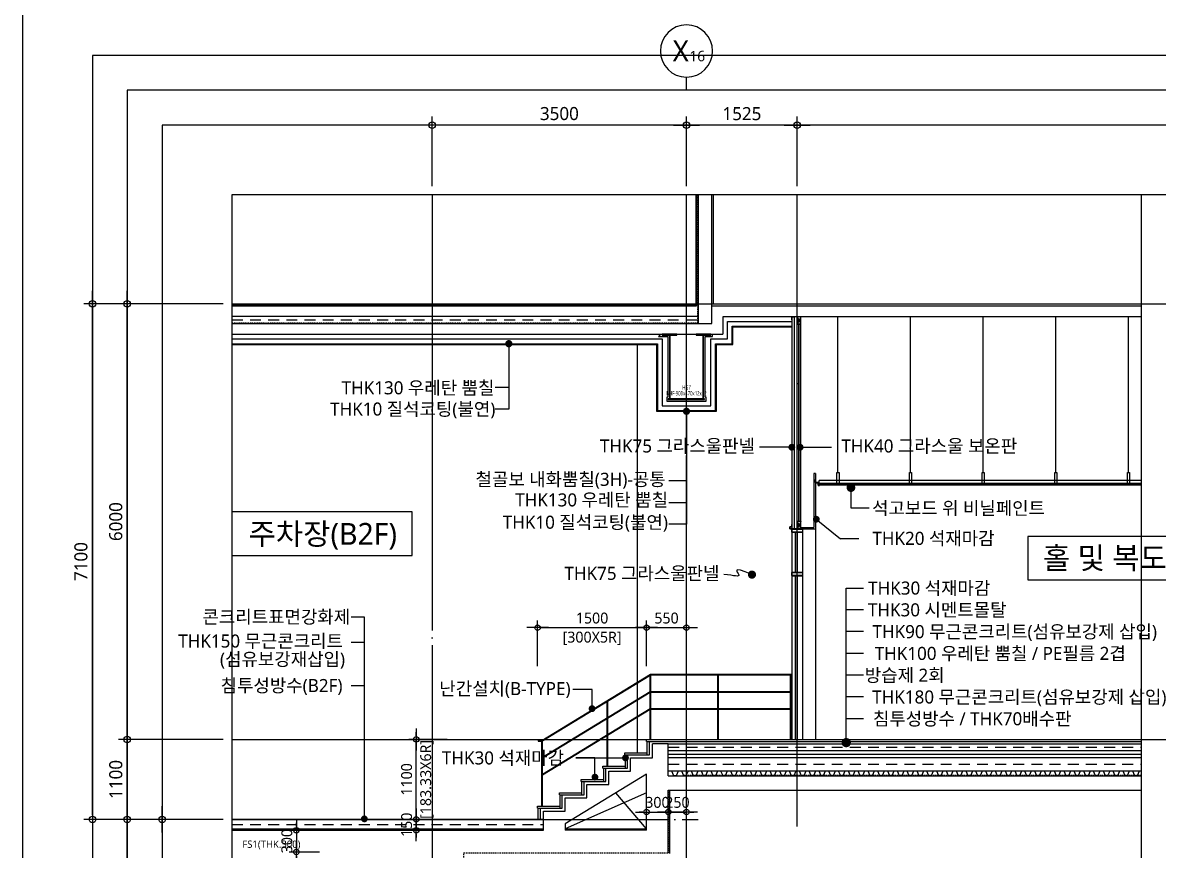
# Model space of a CAD drawing. Header units: millimetres. Extents: x 13515 to 183937, y -33900 to -660.
# Drawn here: x 34815 to 50450, y -24736 to -13340 of the extents above; entities that cross this region are included whole.
import ezdxf
from ezdxf.enums import TextEntityAlignment as Align

# ---------------------------------------------------------------- set-up
doc = ezdxf.new("R2010")
doc.units = ezdxf.units.MM
doc.header["$LTSCALE"] = 100
doc.header["$MEASUREMENT"] = 0
doc.header["$PDSIZE"] = -10
for name, pattern in [('CEN', [62, 60, -1, 0, -1]), ('CONTIN', [0]), ('HID', [2.5, 1.5, -1]), ('HIDDEN', [2, 1, -1])]:
    doc.linetypes.add(name, pattern=pattern)
doc.layers.get('0').update_dxf_attribs({"linetype": 'CONTINUOUS'})
doc.layers.get('Defpoints').update_dxf_attribs({"color": 171, "linetype": 'CONTINUOUS'})
for name, color, linetype in [('CEN', 1, 'CEN'), ('CON', 2, 'CONTINUOUS'), ('DOOR', 4, 'CONTINUOUS'), ('ELE-6', 8, 'CONTINUOUS'), ('ELE6', 8, 'CONTINUOUS'), ('FIN', 8, 'CONTINUOUS'), ('FIN(THK20 화강석)', 5, 'CONTINUOUS'), ('FIN(아스콘)', 3, 'CONTINUOUS'), ('FIN(패널-T75 글라스울)', 6, 'CONTINUOUS'), ('FIN-2', 9, 'CONTINUOUS'), ('HAT-252', 252, 'CONTINUOUS'), ('INS', 251, 'BATTING'), ('LED', 7, 'CONTINUOUS'), ('NDIM', 7, 'CONTINUOUS'), ('S-SGIRDER-HF', 3, 'CONTINUOUS'), ('SASAC 도면번호', 6, 'CONTINUOUS'), ('SYM(AXIS)', 7, 'CONTINUOUS'), ('TEXT(AXIS)', 2, 'CONTINUOUS'), ('TEXT(MIN)', 7, 'CONTINUOUS'), ('TEXT(노트)', 7, 'CONTINUOUS'), ('TEXT(실명)', 3, 'CONTINUOUS'), ('WAL', 3, 'CONTINUOUS'), ('wire-meshes', 1, 'CONTINUOUS'), ('방수', 8, 'HIDDEN'), ('배수판', 5, 'CONTINUOUS'), ('스틸', 8, 'CONTINUOUS')]:
    doc.layers.add(name, color=color, linetype=linetype)
doc.layers.add('NUMBER', color=171, linetype='CONTINUOUS', plot=False)
doc.styles.add('CGS', font='cgse', dxfattribs={"bigfont": 'cgs'})
doc.styles.add('TE', font='malgun_0.ttf')
doc.styles.add('나눔바른고딕', font='NanumBarunGothic.ttf')
doc.linetypes.add('BATTING', pattern='A,0.0001,-0.1,[134,ltypeshp.shx,S=0.1,R=0,X=-0.1,Y=0],-0.2,[134,ltypeshp.shx,S=0.1,R=180,X=0.1,Y=0],-0.1', length=0.4001)
doc.dimstyles.new('NDIM 1200', dxfattribs={"dimscale": 75, "dimtxt": 3, "dimasz": 1, "dimexe": 2, "dimexo": 2, "dimgap": 1, "dimtad": 1, "dimdec": 0, "dimdsep": 46, "dimtxsty": 'CGS', "dimblk": 'DOT0', "dimcen": 1, "dimdle": 8, "dimclrd": 256, "dimclre": 256, "dimclrt": 256, "dimadec": 0, "dimazin": 0, "dimtfac": 1, "dimtdec": 0, "dimtix": 1, "dimtmove": 2, "dimatfit": 3, "dimldrblk": 'DOT0', "dimfxl": 1, "dimtolj": 1, "dimtzin": 0, "dimlwd": -1, "dimlwe": -1, "dimarcsym": 0})

# ---------------------------------------------------------------- blocks, each defined once
blk = doc.blocks.new('DOT0')
blk.add_line((-3, 0), (3, 0))
at = {"color": 6}
blk.add_circle((0, 0), 0.75, dxfattribs=at)
blk = doc.blocks.new('*D334')
at = {"layer": 'Defpoints', "color": 0, "ltscale": 0.4, "transparency": 16777216}
for p in [(40233, -23210), (40758, -23210), (40758, -24310)]:
    blk.add_point(p, dxfattribs=at)
at = {"layer": 'NDIM', "ltscale": 0.4, "transparency": 16777216}
for p, q in [((40233, -23160), (40233, -23110)), ((40658, -23210), (40133, -23210)), ((40233, -24310), (40233, -23210)), ((40658, -24310), (40133, -24310)), ((40233, -24360), (40233, -24410))]:
    blk.add_line(p, q, dxfattribs=at)
at = {"layer": 'NDIM', "ltscale": 0.4, "transparency": 16777216, "xscale": 50, "yscale": 50, "zscale": 50}
for p, rotation in [((40233, -23210), 270), ((40233, -24310), 90)]:
    blk.add_blockref('DOT0', p, dxfattribs=dict(at, rotation=rotation))
at = {"layer": 'NDIM', "ltscale": 0.4, "transparency": 16777216, "char_height": 150, "attachment_point": 5, "rotation": 90, "style": '나눔바른고딕'}
for s, insert in [('\\A1;[183.33X6R]', (40380, -23760)), ('\\A1;1100', (40101, -23760))]:
    blk.add_mtext(s, dxfattribs=dict(at, insert=insert))
blk = doc.blocks.new('*D335')
at = {"layer": 'Defpoints', "color": 0, "ltscale": 0.4, "transparency": 16777216}
for p in [(40233, -24310), (40758, -24310), (40758, -24460)]:
    blk.add_point(p, dxfattribs=at)
at = {"layer": 'NDIM', "ltscale": 0.4, "transparency": 16777216}
for p, q in [((40233, -24260), (40233, -24210)), ((40658, -24310), (40133, -24310)), ((40233, -24460), (40233, -24310)), ((40658, -24460), (40133, -24460)), ((40233, -24510), (40233, -24560))]:
    blk.add_line(p, q, dxfattribs=at)
at = {"layer": 'NDIM', "ltscale": 0.4, "transparency": 16777216, "xscale": 50, "yscale": 50, "zscale": 50}
for p, rotation in [((40233, -24310), 270), ((40233, -24460), 90)]:
    blk.add_blockref('DOT0', p, dxfattribs=dict(at, rotation=rotation))
at = {"layer": 'NDIM', "ltscale": 0.4, "transparency": 16777216, "insert": (40101, -24385), "char_height": 150, "attachment_point": 5, "rotation": 90, "style": '나눔바른고딕'}
blk.add_mtext('\\A1;150', dxfattribs=at)
blk = doc.blocks.new('*D336')
at = {"layer": 'Defpoints', "color": 0, "ltscale": 0.4, "transparency": 16777216}
for p in [(43954, -14750), (43954, -15710), (45479, -15710)]:
    blk.add_point(p, dxfattribs=at)
at = {"layer": 'NDIM', "ltscale": 0.4, "transparency": 16777216}
for p, q in [((43954, -15590), (43954, -14630)), ((45479, -15590), (45479, -14630)), ((45419, -14750), (44014, -14750))]:
    blk.add_line(p, q, dxfattribs=at)
at = {"layer": 'NDIM', "ltscale": 0.4, "transparency": 16777216, "xscale": 60, "yscale": 60, "zscale": 60, "rotation": 180}
blk.add_blockref('DOT0', (43954, -14750), dxfattribs=at)
at = {"layer": 'NDIM', "ltscale": 0.4, "transparency": 16777216, "xscale": 60, "yscale": 60, "zscale": 60}
blk.add_blockref('DOT0', (45479, -14750), dxfattribs=at)
at = {"layer": 'NDIM', "ltscale": 0.4, "transparency": 16777216, "insert": (44717, -14593), "char_height": 180, "attachment_point": 5, "style": '나눔바른고딕'}
blk.add_mtext('\\A1;1525', dxfattribs=at)
blk = doc.blocks.new('*D337')
at = {"layer": 'Defpoints', "color": 0, "ltscale": 0.4, "transparency": 16777216}
for p in [(43404, -21670), (41904, -22300), (43404, -22300)]:
    blk.add_point(p, dxfattribs=at)
at = {"layer": 'NDIM', "ltscale": 0.4, "transparency": 16777216}
for p, q in [((41904, -22200), (41904, -21570)), ((43404, -22200), (43404, -21570)), ((41954, -21670), (43354, -21670))]:
    blk.add_line(p, q, dxfattribs=at)
at = {"layer": 'NDIM', "ltscale": 0.4, "transparency": 16777216, "xscale": 50, "yscale": 50, "zscale": 50, "rotation": 180}
blk.add_blockref('DOT0', (41904, -21670), dxfattribs=at)
at = {"layer": 'NDIM', "ltscale": 0.4, "transparency": 16777216, "xscale": 50, "yscale": 50, "zscale": 50}
blk.add_blockref('DOT0', (43404, -21670), dxfattribs=at)
at = {"layer": 'NDIM', "ltscale": 0.4, "transparency": 16777216, "char_height": 150, "attachment_point": 5, "style": '나눔바른고딕'}
for s, insert in [('\\A1;1500', (42654, -21539)), ('\\A1;[300X5R]', (42654, -21817))]:
    blk.add_mtext(s, dxfattribs=dict(at, insert=insert))
blk = doc.blocks.new('*D338')
at = {"layer": 'Defpoints', "color": 0, "ltscale": 0.4, "transparency": 16777216}
for p in [(43954, -21670), (43404, -22300), (43954, -22300)]:
    blk.add_point(p, dxfattribs=at)
at = {"layer": 'NDIM', "ltscale": 0.4, "transparency": 16777216}
for p, q in [((43404, -22200), (43404, -21570)), ((43954, -22200), (43954, -21570)), ((43454, -21670), (43904, -21670))]:
    blk.add_line(p, q, dxfattribs=at)
at = {"layer": 'NDIM', "ltscale": 0.4, "transparency": 16777216, "xscale": 50, "yscale": 50, "zscale": 50, "rotation": 180}
blk.add_blockref('DOT0', (43404, -21670), dxfattribs=at)
at = {"layer": 'NDIM', "ltscale": 0.4, "transparency": 16777216, "xscale": 50, "yscale": 50, "zscale": 50}
blk.add_blockref('DOT0', (43954, -21670), dxfattribs=at)
at = {"layer": 'NDIM', "ltscale": 0.4, "transparency": 16777216, "insert": (43679, -21539), "char_height": 150, "attachment_point": 5, "style": '나눔바른고딕'}
blk.add_mtext('\\A1;550', dxfattribs=at)
blk = doc.blocks.new('*D333')
at = {"layer": 'Defpoints', "color": 0, "ltscale": 0.4, "transparency": 16777216}
for p in [(39001, -24460), (38583, -24760), (39001, -24760)]:
    blk.add_point(p, dxfattribs=at)
at = {"layer": 'NDIM', "ltscale": 0.4, "transparency": 16777216}
for p, q in [((38583, -24410), (38583, -24360)), ((38901, -24460), (38483, -24460)), ((38583, -24460), (38583, -24760)), ((38901, -24760), (38483, -24760)), ((38583, -24810), (38583, -24860))]:
    blk.add_line(p, q, dxfattribs=at)
at = {"layer": 'NDIM', "ltscale": 0.4, "transparency": 16777216, "xscale": 50, "yscale": 50, "zscale": 50}
for p, rotation in [((38583, -24460), 270), ((38583, -24760), 90)]:
    blk.add_blockref('DOT0', p, dxfattribs=dict(at, rotation=rotation))
at = {"layer": 'NDIM', "ltscale": 0.4, "transparency": 16777216, "insert": (38452, -24610), "char_height": 150, "attachment_point": 5, "rotation": 90, "style": '나눔바른고딕'}
blk.add_mtext('\\A1;300', dxfattribs=at)
blk = doc.blocks.new('*D339')
at = {"layer": 'Defpoints', "color": 0, "ltscale": 0.4, "transparency": 16777216}
for p in [(36255, -23210), (37695, -23210), (37695, -24310)]:
    blk.add_point(p, dxfattribs=at)
at = {"layer": 'NDIM', "ltscale": 0.4, "transparency": 16777216}
for p, q in [((37575, -23210), (36135, -23210)), ((36255, -24250), (36255, -23270)), ((37575, -24310), (36135, -24310))]:
    blk.add_line(p, q, dxfattribs=at)
at = {"layer": 'NDIM', "ltscale": 0.4, "transparency": 16777216, "xscale": 60, "yscale": 60, "zscale": 60}
for p, rotation in [((36255, -23210), 90), ((36255, -24310), 270)]:
    blk.add_blockref('DOT0', p, dxfattribs=dict(at, rotation=rotation))
at = {"layer": 'NDIM', "ltscale": 0.4, "transparency": 16777216, "insert": (36097, -23760), "char_height": 180, "attachment_point": 5, "rotation": 90, "style": '나눔바른고딕'}
blk.add_mtext('\\A1;1100', dxfattribs=at)
blk = doc.blocks.new('A$C2F20087E')
at = {"layer": 'SYM(AXIS)'}
blk.add_line((600, 0), (600, 300), dxfattribs=at)
blk.add_circle((600, 900), 600, dxfattribs=at)
blk = doc.blocks.new('*D325')
at = {"layer": 'Defpoints', "color": 0, "ltscale": 0.4, "transparency": 16777216}
for p in [(37695, -24310), (36735, -26110), (37695, -26110)]:
    blk.add_point(p, dxfattribs=at)
at = {"layer": 'NDIM', "ltscale": 0.4, "transparency": 16777216}
for p, q in [((37575, -24310), (36615, -24310)), ((36735, -24370), (36735, -26050)), ((37575, -26110), (36615, -26110))]:
    blk.add_line(p, q, dxfattribs=at)
at = {"layer": 'NDIM', "ltscale": 0.4, "transparency": 16777216, "xscale": 60, "yscale": 60, "zscale": 60}
for p, rotation in [((36735, -24310), 90), ((36735, -26110), 270)]:
    blk.add_blockref('DOT0', p, dxfattribs=dict(at, rotation=rotation))
at = {"layer": 'NDIM', "ltscale": 0.4, "transparency": 16777216, "insert": (36577, -25210), "char_height": 180, "attachment_point": 5, "rotation": 90, "style": '나눔바른고딕'}
blk.add_mtext('\\A1;1800', dxfattribs=at)
blk = doc.blocks.new('*D329')
at = {"layer": 'Defpoints', "color": 0, "ltscale": 0.4, "transparency": 16777216}
for p in [(40454, -14750), (40454, -15710), (43954, -15710)]:
    blk.add_point(p, dxfattribs=at)
at = {"layer": 'NDIM', "ltscale": 0.4, "transparency": 16777216}
for p, q in [((40454, -15590), (40454, -14630)), ((43954, -15590), (43954, -14630)), ((43894, -14750), (40514, -14750))]:
    blk.add_line(p, q, dxfattribs=at)
at = {"layer": 'NDIM', "ltscale": 0.4, "transparency": 16777216, "xscale": 60, "yscale": 60, "zscale": 60, "rotation": 180}
blk.add_blockref('DOT0', (40454, -14750), dxfattribs=at)
at = {"layer": 'NDIM', "ltscale": 0.4, "transparency": 16777216, "xscale": 60, "yscale": 60, "zscale": 60}
blk.add_blockref('DOT0', (43954, -14750), dxfattribs=at)
at = {"layer": 'NDIM', "ltscale": 0.4, "transparency": 16777216, "insert": (42204, -14592), "char_height": 180, "attachment_point": 5, "style": '나눔바른고딕'}
blk.add_mtext('\\A1;3500', dxfattribs=at)
blk = doc.blocks.new('*U447')
for p, q in [((-135, 0), (-335, 0)), ((-335, 0), (-335, -12)), ((-135, -12), (-135, 0)), ((335, 0), (135, 0)), ((135, 0), (135, -12)), ((335, -12), (335, 0)), ((-335, -12), (-135, -12)), ((135, -12), (335, -12))]:
    blk.add_line(p, q)
at = {"linetype": 'ByBlock'}
for points in [[(-235, -888), (-223, -888), (-223, -12), (-235, -12)], [(223, -888), (235, -888), (235, -12), (223, -12)]]:
    blk.add_lwpolyline(points, close=True, dxfattribs=at)
blk.add_lwpolyline([(-250, -900), (250, -900), (250, -888), (-250, -888)], close=True)
at = {"layer": 'Defpoints'}
blk.add_point((0, 0), dxfattribs=at)
blk = doc.blocks.new('HG7 SEC')
at = {"layer": 'S-SGIRDER-HF'}
blk.add_blockref('*U447', (0, 0), dxfattribs=at)
at = {"layer": 'Defpoints', "style": 'TE', "width": 0.6}
for s, p in [('HG7', (0, -732)), ('BHF-900x470x12x12', (0, -813))]:
    blk.add_text(s, height=60, dxfattribs=at).set_placement(p, align=Align.MIDDLE_CENTER)
blk = doc.blocks.new('*D455')
at = {"layer": 'Defpoints', "color": 0, "ltscale": 0.4, "transparency": 16777216}
for p in [(36255, -24310), (37695, -24310), (37695, -27210)]:
    blk.add_point(p, dxfattribs=at)
at = {"layer": 'NDIM', "ltscale": 0.4, "transparency": 16777216}
for p, q in [((37575, -24310), (36135, -24310)), ((36255, -27150), (36255, -24370)), ((37575, -27210), (36135, -27210))]:
    blk.add_line(p, q, dxfattribs=at)
at = {"layer": 'NDIM', "ltscale": 0.4, "transparency": 16777216, "xscale": 60, "yscale": 60, "zscale": 60}
for p, rotation in [((36255, -24310), 90), ((36255, -27210), 270)]:
    blk.add_blockref('DOT0', p, dxfattribs=dict(at, rotation=rotation))
at = {"layer": 'NDIM', "ltscale": 0.4, "transparency": 16777216, "insert": (36097, -25760), "char_height": 180, "attachment_point": 5, "rotation": 90, "style": '나눔바른고딕'}
blk.add_mtext('\\A1;2900', dxfattribs=at)
blk = doc.blocks.new('*D456')
at = {"layer": 'Defpoints', "color": 0, "ltscale": 0.4, "transparency": 16777216}
for p in [(35775, -17210), (37695, -17210), (37695, -24310)]:
    blk.add_point(p, dxfattribs=at)
at = {"layer": 'NDIM', "ltscale": 0.4, "transparency": 16777216}
for p, q in [((37575, -17210), (35655, -17210)), ((35775, -24250), (35775, -17270)), ((37575, -24310), (35655, -24310))]:
    blk.add_line(p, q, dxfattribs=at)
at = {"layer": 'NDIM', "ltscale": 0.4, "transparency": 16777216, "xscale": 60, "yscale": 60, "zscale": 60}
for p, rotation in [((35775, -17210), 90), ((35775, -24310), 270)]:
    blk.add_blockref('DOT0', p, dxfattribs=dict(at, rotation=rotation))
at = {"layer": 'NDIM', "ltscale": 0.4, "transparency": 16777216, "insert": (35617, -20760), "char_height": 180, "attachment_point": 5, "rotation": 90, "style": '나눔바른고딕'}
blk.add_mtext('\\A1;7100', dxfattribs=at)
blk = doc.blocks.new('*D457')
at = {"layer": 'Defpoints', "color": 0, "ltscale": 0.4, "transparency": 16777216}
for p in [(36255, -17210), (37695, -17210), (37695, -23210)]:
    blk.add_point(p, dxfattribs=at)
at = {"layer": 'NDIM', "ltscale": 0.4, "transparency": 16777216}
for p, q in [((37575, -17210), (36135, -17210)), ((36255, -23150), (36255, -17270)), ((37575, -23210), (36135, -23210))]:
    blk.add_line(p, q, dxfattribs=at)
at = {"layer": 'NDIM', "ltscale": 0.4, "transparency": 16777216, "xscale": 60, "yscale": 60, "zscale": 60}
for p, rotation in [((36255, -17210), 90), ((36255, -23210), 270)]:
    blk.add_blockref('DOT0', p, dxfattribs=dict(at, rotation=rotation))
at = {"layer": 'NDIM', "ltscale": 0.4, "transparency": 16777216, "insert": (36097, -20210), "char_height": 180, "attachment_point": 5, "rotation": 90, "style": '나눔바른고딕'}
blk.add_mtext('\\A1;6000', dxfattribs=at)
blk = doc.blocks.new('*D468')
at = {"layer": 'Defpoints', "color": 0, "ltscale": 0.4, "transparency": 16777216}
for p in [(43704, -24209), (43404, -24440), (43704, -24440)]:
    blk.add_point(p, dxfattribs=at)
at = {"layer": 'NDIM', "ltscale": 0.4, "transparency": 16777216}
for p, q in [((43354, -24209), (43304, -24209)), ((43404, -24340), (43404, -24109)), ((43404, -24209), (43704, -24209)), ((43704, -24340), (43704, -24109)), ((43754, -24209), (43804, -24209))]:
    blk.add_line(p, q, dxfattribs=at)
at = {"layer": 'NDIM', "ltscale": 0.4, "transparency": 16777216, "xscale": 50, "yscale": 50, "zscale": 50}
blk.add_blockref('DOT0', (43404, -24209), dxfattribs=at)
at = {"layer": 'NDIM', "ltscale": 0.4, "transparency": 16777216, "xscale": 50, "yscale": 50, "zscale": 50, "rotation": 180}
blk.add_blockref('DOT0', (43704, -24209), dxfattribs=at)
at = {"layer": 'NDIM', "ltscale": 0.4, "transparency": 16777216, "insert": (43554, -24077), "char_height": 150, "attachment_point": 5, "style": '나눔바른고딕'}
blk.add_mtext('\\A1;300', dxfattribs=at)
blk = doc.blocks.new('*D469')
at = {"layer": 'Defpoints', "color": 0, "ltscale": 0.4, "transparency": 16777216}
for p in [(43954, -24209), (43704, -24440), (43954, -24440)]:
    blk.add_point(p, dxfattribs=at)
at = {"layer": 'NDIM', "ltscale": 0.4, "transparency": 16777216}
for p, q in [((43654, -24209), (43604, -24209)), ((43704, -24340), (43704, -24109)), ((43704, -24209), (43954, -24209)), ((43954, -24340), (43954, -24109)), ((44004, -24209), (44054, -24209))]:
    blk.add_line(p, q, dxfattribs=at)
at = {"layer": 'NDIM', "ltscale": 0.4, "transparency": 16777216, "xscale": 50, "yscale": 50, "zscale": 50}
blk.add_blockref('DOT0', (43704, -24209), dxfattribs=at)
at = {"layer": 'NDIM', "ltscale": 0.4, "transparency": 16777216, "xscale": 50, "yscale": 50, "zscale": 50, "rotation": 180}
blk.add_blockref('DOT0', (43954, -24209), dxfattribs=at)
at = {"layer": 'NDIM', "ltscale": 0.4, "transparency": 16777216, "insert": (43829, -24077), "char_height": 150, "attachment_point": 5, "style": '나눔바른고딕'}
blk.add_mtext('\\A1;250', dxfattribs=at)

msp = doc.modelspace()

# ---------------------------------------------------------------- hatches: boundary and pattern name
at = {"layer": 'LED'}
h = msp.add_hatch(color=256, dxfattribs=at)
h.dxf.hatch_style = 1
edge = h.paths.add_edge_path()
edge.add_arc((46153.3, -23253.6), 64.8, 180, 540, ccw=False)

# ---------------------------------------------------------------- linework, layer by layer
at = {"color": 1, "linetype": 'ByBlock'}
for p, q in [((45526.7, -17392.3), (45481.3, -17487.7)), ((45526.7, -17487.7), (45481.3, -17392.3)), ((45526.7, -20210.3), (45481.3, -20305.7)), ((45526.7, -20305.7), (45481.3, -20210.3))]:
    msp.add_line(p, q, dxfattribs=at)
at = {"ltscale": 10000}
for p, q in [((46326.6, -20446.9), (46073, -20446.9)), ((42429.2, -23463.8), (43114, -23463.8)), ((41984, -24310), (37695, -24310))]:
    msp.add_line(p, q, dxfattribs=at)
for p, q in [((39519.1, -21873), (39337.9, -21873)), ((39519.1, -22471.2), (39337.9, -22471.2))]:
    msp.add_line(p, q)
for points in [[(40175.6, -20077), (37695, -20077), (37695, -20677), (40175.6, -20677)], [(50774.9, -20413.1), (48654.3, -20413.1), (48654.3, -21013.1), (50774.9, -21013.1)]]:
    msp.add_lwpolyline(points, close=True, dxfattribs=at)
at = {"layer": 'CEN'}
for p, q in [((40454, -15710), (40454, -31500)), ((43954, -31500), (43954, -15710)), ((45479, -24410), (45479, -15710)), ((41961.5, -23226.1), (43460.5, -22310)), ((41964, -23235.1), (43463, -22319)), ((43454, -23210), (43454, -22324.5)), ((43460.5, -22310), (45396.5, -22310)), ((43463, -23210), (43463, -22319)), ((43463, -22319), (45396.5, -22319)), ((44387.5, -23210), (44387.5, -22319)), ((44396.5, -23210), (44396.5, -22319)), ((45387.5, -23210), (45387.5, -22319)), ((45396.5, -23210), (45396.5, -22310)), ((41973, -23453.4), (43454, -22548.3)), ((41973, -23463.9), (43454, -22558.9)), ((43463, -22548.3), (45387.5, -22548.3)), ((43463, -22557.3), (45387.5, -22557.3)), ((41973, -23687.8), (43454, -22782.7)), ((41973, -23698.3), (43454, -22793.3)), ((42864, -23576.7), (42864, -22685.1)), ((42873, -23576.7), (42873, -22679.6)), ((43463, -22782.7), (45387.5, -22782.7)), ((43463, -22791.7), (45387.5, -22791.7)), ((37695, -23210), (53235, -23210)), ((41961.5, -23226.1), (41911.5, -23226.1)), ((41911.5, -23226.1), (41911.5, -23235.1)), ((41911.5, -23235.1), (41964, -23235.1)), ((41964, -24126.7), (41964, -23235.1)), ((41973, -24126.7), (41973, -23229.6)), ((43404, -23942.8), (42284, -24440)), ((43404, -24440), (42982.1, -23945.8)), ((37695, -24310), (44113, -24310))]:
    msp.add_line(p, q, dxfattribs=at)
at = {"layer": 'CEN', "ltscale": 10000}
msp.add_line((37695, -17210), (53235, -17210), dxfattribs=at)
at = {"layer": 'CON', "ltscale": 1000}
for p, q in [((37695, -17480), (44304, -17480)), ((37695, -17630), (44454, -17630)), ((43484, -23463.3), (43484, -23270)), ((43704, -23270), (43484, -23270)), ((43704, -23710), (43704, -23270)), ((43184, -23646.7), (43184, -23463.3)), ((43184, -23463.3), (43484, -23463.3)), ((43404, -23688), (42284, -24372.5)), ((42884, -23830), (42884, -23646.7)), ((42884, -23646.7), (43184, -23646.7)), ((43404, -24460), (43404, -23688)), ((43704, -23710), (50213, -23710)), ((42584, -24013.3), (42584, -23830)), ((42584, -23830), (42884, -23830)), ((43704, -24760), (43704, -23910)), ((43704, -23910), (50213, -23910)), ((42284, -24196.7), (42284, -24013.3)), ((42284, -24013.3), (42584, -24013.3)), ((41984, -24310), (41984, -24196.7)), ((41984, -24196.7), (42284, -24196.7)), ((41984, -24460), (41984, -24310)), ((42284, -24372.5), (42284, -24460)), ((37695, -24460), (41984, -24460)), ((43404, -24460), (42284, -24460))]:
    msp.add_line(p, q, dxfattribs=at)
for points in [[(44304, -17480), (44304, -17240), (50213, -17240)], [(50213, -17390), (44454, -17390), (44454, -17630)]]:
    msp.add_lwpolyline(points, dxfattribs=at)
at = {"layer": 'Defpoints', "ltscale": 10000}
for p, q in [((34815, -33900), (34815, -660)), ((50213, -15710), (50213, -31500))]:
    msp.add_line(p, q, dxfattribs=at)
for points in [[(55155, -13790), (35775, -13790), (35775, -33420), (55155, -33420)], [(54675, -14270), (36255, -14270), (36255, -32940), (54675, -32940)], [(54195, -14750), (36735, -14750), (36735, -32460), (54195, -32460)], [(53235, -15710), (37695, -15710), (37695, -31500), (53235, -31500)]]:
    msp.add_lwpolyline(points, close=True, dxfattribs=at)
at = {"layer": 'DOOR'}
for p, q in [((45404, -20355), (45404, -23210)), ((45448, -20355), (45448, -20910)), ((45478, -20355), (45478, -20910)), ((45554, -23210), (45554, -20355)), ((45448, -20955), (45448, -23210)), ((45478, -20955), (45478, -23210))]:
    msp.add_line(p, q, dxfattribs=at)
for points in [[(45554, -20310), (45537.5, -20310), (45537.5, -20311.6), (45552.4, -20311.6), (45552.4, -20353.4), (45449.6, -20353.4), (45449.6, -20353.4), (45405.6, -20353.4), (45405.6, -20311.6), (45420.5, -20311.6), (45420.5, -20310), (45404, -20310), (45404, -20355), (45448, -20355), (45448, -20355), (45554, -20355)], [(45413.6, -20311.6), (45413.6, -20313.2), (45544.5, -20313.2), (45544.5, -20311.6)], [(45554, -20910), (45552.4, -20910), (45552.4, -20911.6), (45552.4, -20911.6), (45552.4, -20953.4), (45449.6, -20953.4), (45449.6, -20953.4), (45405.6, -20953.4), (45405.6, -20911.6), (45552.4, -20911.6), (45552.4, -20910), (45404, -20910), (45404, -20955), (45448, -20955), (45448, -20955), (45554, -20955)]]:
    msp.add_lwpolyline(points, close=True, dxfattribs=at)
at = {"layer": 'ELE-6', "ltscale": 10000}
msp.add_line((45529, -20208), (45529, -17490), dxfattribs=at)
at = {"layer": 'ELE6', "ltscale": 0.1}
msp.add_line((43279, -23393.3), (43279, -17770), dxfattribs=at)
at = {"layer": 'FIN', "ltscale": 0.1}
for p, q in [((44304, -17210), (50213, -17210)), ((43724, -24780), (43724, -23910))]:
    msp.add_line(p, q, dxfattribs=at)
at = {"layer": 'FIN', "ltscale": 10000}
for p, q in [((43404, -23240), (43404, -23210)), ((43414, -23423.3), (43414, -23240)), ((43444, -23423.3), (43444, -23240)), ((43104, -23393.3), (43414, -23393.3)), ((43104, -23423.3), (43104, -23393.3)), ((43104, -23423.3), (43444, -23423.3)), ((43114, -23606.7), (43114, -23423.3)), ((43144, -23606.7), (43144, -23423.3)), ((42804, -23576.7), (43114, -23576.7)), ((42804, -23606.7), (42804, -23576.7)), ((42804, -23606.7), (43144, -23606.7)), ((42814, -23790), (42814, -23606.7)), ((42844, -23790), (42844, -23606.7)), ((42504, -23760), (42814, -23760)), ((42504, -23790), (42504, -23760)), ((42504, -23790), (42844, -23790)), ((42514, -23973.3), (42514, -23790)), ((42544, -23973.3), (42544, -23790)), ((42204, -23943.3), (42514, -23943.3)), ((42204, -23973.3), (42204, -23943.3)), ((42204, -23973.3), (42544, -23973.3)), ((42214, -24156.7), (42214, -23973.3)), ((42244, -24156.7), (42244, -23973.3)), ((41904, -24126.7), (42214, -24126.7)), ((41904, -24156.7), (41904, -24126.7)), ((41904, -24156.7), (42244, -24156.7)), ((41914, -24310), (41914, -24156.7)), ((41944, -24310), (41944, -24156.7)), ((41914, -24310), (41914, -24310)), ((41944, -24310), (41944, -24310))]:
    msp.add_line(p, q, dxfattribs=at)
for points in [[(44084, -15710), (44084, -17230)], [(44094, -15710), (44094, -17230)], [(44324, -17210), (44324, -15710)], [(43543, -17770), (43543, -18691), (44365, -18691), (44365, -17770), (44594, -17770), (44594, -17530), (45404, -17530)], [(43598, -17630), (43568, -17663), (43698, -17663), (43698, -18497), (43683, -18497), (43683, -18551), (44225, -18551), (44225, -18497), (44210, -18497), (44210, -17663), (44310, -17663), (44310, -17630)], [(44355, -17760), (44584, -17760), (44584, -17520), (45404, -17520)], [(37695, -17760), (43553, -17760)], [(37695, -17770), (43543, -17770)], [(43553, -17760), (43553, -18681), (44355, -18681), (44355, -17760)]]:
    msp.add_lwpolyline(points, dxfattribs=at)
at = {"layer": 'FIN', "ltscale": 0.1}
for points in [[(37695, -17240), (44094, -17240), (44094, -17230), (37695, -17230)], [(43404, -23210), (50213, -23210)], [(43404, -23240), (50213, -23240)]]:
    msp.add_lwpolyline(points, dxfattribs=at)
at = {"layer": 'FIN(THK20 화강석)', "ltscale": 0.1}
for p, q in [((45709, -19546), (45709, -20290)), ((45729, -19546), (45709, -19546)), ((45729, -19546), (45729, -20310)), ((45529, -20290), (45709, -20290)), ((45529, -20310), (45529, -20290)), ((45529, -20310), (45729, -20310))]:
    msp.add_line(p, q, dxfattribs=at)
at = {"layer": 'FIN(아스콘)', "ltscale": 0.1}
for points in [[(37695, -17380), (44109, -17380)], [(43704, -23270), (50213, -23270)], [(43704, -23360), (50213, -23360)], [(43704, -23460), (50213, -23460)], [(43704, -23640), (50213, -23640)]]:
    msp.add_lwpolyline(points, dxfattribs=at)
at = {"layer": 'FIN(패널-T75 글라스울)'}
for points in [[(45404, -20308), (45479, -20308), (45479, -17392), (45404, -17392)], [(45402, -20250), (45402, -20280), (45377, -20280), (45377, -20310), (45554, -20310), (45554, -20308), (45379, -20308), (45379, -20282), (45404, -20282), (45404, -20250)]]:
    msp.add_lwpolyline(points, close=True, dxfattribs=at)
at = {"layer": 'FIN-2'}
for p, q in [((46039, -19534), (46039, -17390)), ((47039, -19534), (47039, -17390)), ((48039, -19534), (48039, -17390)), ((49039, -19534), (49039, -17390)), ((50039, -19534), (50039, -17390)), ((50213, -19698), (45769, -19698)), ((45781, -19684), (45781, -19646)), ((50213, -19646), (45781, -19646)), ((45781, -19684), (45781, -19646)), ((50213, -19684), (45781, -19684)), ((50213, -19710), (45769, -19710))]:
    msp.add_line(p, q, dxfattribs=at)
at = {"layer": 'FIN-2', "ltscale": 10000}
msp.add_line((45729, -20310), (45729, -23210), dxfattribs=at)
at = {"layer": 'FIN-2', "ltscale": 0.1}
for p, q in [((37695, -24440), (41984, -24440)), ((42284, -24440), (43404, -24440))]:
    msp.add_line(p, q, dxfattribs=at)
at = {"layer": 'FIN-2'}
for points in [[(46024, -19534), (46054, -19534), (46054, -19684), (46024, -19684)], [(47024, -19534), (47054, -19534), (47054, -19684), (47024, -19684)], [(48024, -19534), (48054, -19534), (48054, -19684), (48024, -19684)], [(49024, -19534), (49054, -19534), (49054, -19684), (49024, -19684)], [(50024, -19534), (50054, -19534), (50054, -19684), (50024, -19684)]]:
    msp.add_lwpolyline(points, close=True, dxfattribs=at)
msp.add_lwpolyline([(45787, -19712), (45787, -19710), (45769, -19710), (45769, -19672), (45731, -19672), (45731, -19632), (45729, -19632), (45729, -19674), (45767, -19674), (45767, -19712), (45787, -19712)], dxfattribs=at)
at = {"layer": 'HAT-252', "linetype": 'HID', "ltscale": 0.1}
for points in [[(37695, -17474.9), (44109, -17474.9), (44109, -15710)], [(50213, -23705), (43914.8, -23705)], [(50213, -26205), (43564, -26205), (43564, -26120), (43394, -26120), (43394, -27305), (40889, -27305), (40889, -24770), (43714, -24770), (43714, -23910)]]:
    msp.add_lwpolyline(points, dxfattribs=at)
at = {"layer": 'INS', "ltscale": 0.9}
msp.add_line((45441.5, -20308), (45441.5, -17392), dxfattribs=at)
at = {"layer": 'INS', "ltscale": 0.5}
msp.add_line((45499, -20208), (45499, -17490), dxfattribs=at)
at = {"layer": 'INS', "ltscale": 1.6}
msp.add_lwpolyline([(37695, -17695), (43618, -17695), (43618, -18616), (44290, -18616), (44290, -17695), (44519, -17695), (44519, -17455), (45404, -17455)], dxfattribs=at)
at = {"layer": 'INS', "linetype": 'CONTIN'}
msp.add_lwpolyline([(45479, -17490), (45519, -17490), (45519, -20208), (45479, -20208)], close=True, dxfattribs=at)
at = {"layer": 'INS', "ltscale": 1.2}
msp.add_lwpolyline([(43704, -23410), (50213, -23410)], dxfattribs=at)
at = {"layer": 'LED'}
for points in [[(45404, -19186), (45404, -19186), (44958.2, -19186)], [(45519, -19186), (45519, -19186), (45952.3, -19186)], [(45741.1, -20176.9), (45741.1, -20176.9), (46073, -20446.9)], [(44855.3, -20939.9), (44761.5, -20900.8), (44699.4, -20879.7), (44663.2, -20873.3), (44647.3, -20878), (44645.9, -20890.5), (44653.5, -20907.5), (44664.2, -20925.5), (44672.5, -20941.2), (44673.7, -20951.8), (44666.9, -20957.5), (44652.3, -20959.3), (44630.1, -20958), (44600.6, -20954.5), (44563.8, -20949.7), (44520, -20944.6), (44469.4, -20939.9)], [(39519.1, -24306.6), (39519.1, -21524.6), (39337.9, -21524.6)], [(42654, -22785.7), (42654, -22522.9), (42390.4, -22522.9)], [(42693.8, -23728.7), (42693.8, -23463.8), (42429.2, -23463.8)]]:
    msp.add_lwpolyline(points, dxfattribs=at)
for points, const_width in [([(45404, -19209.5, 1), (45404, -19162.6, 1)], 46.9), ([(45519, -19209.5, -1), (45519, -19162.6, -1)], 46.9), ([(45741.1, -20200.3, -1), (45741.1, -20153.4, -1)], 46.9), ([(44855.3, -20911.8, 1), (44855.3, -20968, 1)], 56.2), ([(42654, -22809.1, 1), (42654, -22762.2, 1)], 46.9), ([(43114, -23487.3, 1), (43114, -23440.4, 1)], 46.9), ([(42693.8, -23752.1, -1), (42693.8, -23705.2, -1)], 46.9), ([(39519.1, -24326.6, -1), (39519.1, -24279.7, -1)], 46.9)]:
    msp.add_lwpolyline(points, format="xyb", close=True, dxfattribs=dict(at, const_width=const_width))
at = {"layer": 'TEXT(MIN)', "ltscale": 10000}
for p, q in [((41318.5, -18360.7), (41507.7, -18360.7)), ((43711.2, -19645.8), (43954, -19645.8)), ((43711.2, -19945.8), (43954, -19945.8)), ((46393.3, -21424.9), (46153.3, -21424.9)), ((46393.3, -21724.9), (46153.3, -21724.9)), ((46393.3, -22024.9), (46153.3, -22024.9)), ((46393.3, -22324.9), (46153.3, -22324.9)), ((46393.3, -22624.9), (46153.3, -22624.9)), ((46393.3, -22924.9), (46153.3, -22924.9))]:
    msp.add_line(p, q, dxfattribs=at)
at = {"layer": 'WAL', "ltscale": 10000}
msp.add_lwpolyline([(44114, -15710), (44114, -17480), (44304, -17480), (44304, -15710)], dxfattribs=at)
at = {"layer": 'wire-meshes', "linetype": 'HID'}
msp.add_line((37695, -24379.7), (41984, -24379.7), dxfattribs=at)
for points in [[(37695, -17430), (44114, -17430)], [(43704, -23315), (50213, -23315)], [(43704, -23550), (50213, -23550)]]:
    msp.add_lwpolyline(points, dxfattribs=at)
at = {"layer": '방수', "ltscale": 0.1}
for p, q in [((37695, -24450), (41984, -24450)), ((42284, -24450), (43404, -24450))]:
    msp.add_line(p, q, dxfattribs=at)
at = {"layer": '배수판'}
msp.add_lwpolyline([(43749.3, -23640), (43749.3, -23640), (43777.1, -23705), (43816.8, -23705), (43844.6, -23640), (43884.3, -23640), (43912.1, -23705), (43951.8, -23705), (43979.6, -23640), (44019.3, -23640), (44047.1, -23705), (44086.8, -23705), (44114.6, -23640), (44154.3, -23640), (44182.1, -23705), (44221.8, -23705), (44249.6, -23640), (44289.4, -23640), (44317.1, -23705), (44356.9, -23705), (44384.6, -23640), (44424.4, -23640), (44452.2, -23705), (44491.9, -23705), (44519.7, -23640), (44559.4, -23640), (44587.2, -23705), (44626.9, -23705), (44654.7, -23640), (44694.4, -23640), (44722.2, -23705), (44761.9, -23705), (44789.7, -23640), (44829.4, -23640), (44829.4, -23640), (44857.2, -23705), (44896.9, -23705), (44924.7, -23640), (44964.4, -23640), (44992.2, -23705), (45031.9, -23705), (45059.7, -23640), (45099.4, -23640), (45127.2, -23705), (45166.9, -23705), (45194.7, -23640), (45234.4, -23640), (45262.2, -23705), (45302, -23705), (45329.7, -23640), (45369.5, -23640), (45397.2, -23705), (45437, -23705), (45464.7, -23640), (45504.5, -23640), (45532.3, -23705), (45572, -23705), (45599.8, -23640), (45639.5, -23640), (45667.3, -23705), (45707, -23705), (45734.8, -23640), (45774.5, -23640), (45802.3, -23705), (45842, -23705), (45869.8, -23640), (45909.5, -23640), (45909.5, -23640), (45937.3, -23705), (45977, -23705), (46004.8, -23640), (46044.5, -23640), (46072.3, -23705), (46112, -23705), (46139.8, -23640), (46179.5, -23640), (46207.3, -23705), (46247, -23705), (46274.8, -23640), (46314.5, -23640), (46342.3, -23705), (46382.1, -23705), (46409.8, -23640), (46449.6, -23640), (46477.3, -23705), (46517.1, -23705), (46544.8, -23640), (46584.6, -23640), (46612.4, -23705), (46652.1, -23705), (46679.9, -23640), (46719.6, -23640), (46747.4, -23705), (46787.1, -23705), (46814.9, -23640), (46854.6, -23640), (46882.4, -23705), (46922.1, -23705), (46949.9, -23640), (46989.6, -23640), (46989.6, -23640), (47017.4, -23705), (47057.1, -23705), (47084.9, -23640), (47124.6, -23640), (47152.4, -23705), (47192.1, -23705), (47219.9, -23640), (47259.6, -23640), (47287.4, -23705), (47327.1, -23705), (47354.9, -23640), (47394.6, -23640), (47422.4, -23705), (47462.2, -23705), (47489.9, -23640), (47529.7, -23640), (47557.4, -23705), (47597.2, -23705), (47625, -23640), (47664.7, -23640), (47692.5, -23705), (47732.2, -23705), (47760, -23640), (47799.7, -23640), (47827.5, -23705), (47867.2, -23705), (47895, -23640), (47934.7, -23640), (47962.5, -23705), (48002.2, -23705), (48030, -23640), (48069.7, -23640), (48069.7, -23640), (48097.5, -23705), (48137.2, -23705), (48165, -23640), (48204.7, -23640), (48232.5, -23705), (48272.2, -23705), (48300, -23640), (48339.7, -23640), (48367.5, -23705), (48407.2, -23705), (48435, -23640), (48474.8, -23640), (48502.5, -23705), (48542.3, -23705), (48570, -23640), (48609.8, -23640), (48637.5, -23705), (48677.3, -23705), (48705.1, -23640), (48744.8, -23640), (48772.6, -23705), (48812.3, -23705), (48840.1, -23640), (48879.8, -23640), (48907.6, -23705), (48947.3, -23705), (48975.1, -23640), (49014.8, -23640), (49042.6, -23705), (49082.3, -23705), (49110.1, -23640), (49149.8, -23640), (49149.8, -23640), (49177.6, -23705), (49217.3, -23705), (49245.1, -23640), (49284.8, -23640), (49312.6, -23705), (49352.3, -23705), (49380.1, -23640), (49419.8, -23640), (49447.6, -23705), (49487.3, -23705), (49515.1, -23640), (49554.9, -23640), (49582.6, -23705), (49622.4, -23705), (49650.1, -23640), (49689.9, -23640), (49717.7, -23705), (49757.4, -23705), (49785.2, -23640), (49824.9, -23640), (49852.7, -23705), (49892.4, -23705), (49920.2, -23640), (49959.9, -23640), (49987.7, -23705), (50027.4, -23705), (50055.2, -23640), (50094.9, -23640), (50122.7, -23705), (50162.4, -23705), (50190.2, -23640), (50213, -23640)], dxfattribs=at)
at = {"layer": '스틸', "color": 6, "linetype": 'ByBlock'}
for points in [[(45442, -17391), (45402, -17391), (45402, -17431), (45403, -17431), (45403, -17392), (45442, -17392)], [(45529, -17490), (45529, -17390), (45479, -17390), (45479, -17490)], [(45526.7, -17487.7), (45526.7, -17392.3), (45481.3, -17392.3), (45481.3, -17487.7)], [(45529, -20308), (45529, -20208), (45479, -20208), (45479, -20308)], [(45526.7, -20305.7), (45526.7, -20210.3), (45481.3, -20210.3), (45481.3, -20305.7)]]:
    msp.add_lwpolyline(points, close=True, dxfattribs=at)

# ---------------------------------------------------------------- block references
at = {"xscale": -0.6000000000000001, "yscale": 0.6000000000000001, "zscale": 0.6000000000000001}
msp.add_blockref('A$C2F20087E', (44314, -14270), dxfattribs=at)
at = {"layer": 'SASAC 도면번호'}
msp.add_blockref('HG7 SEC', (43954, -17630), dxfattribs=at)

# ---------------------------------------------------------------- texts
at = {"layer": 'NUMBER', "style": '나눔바른고딕'}
msp.add_text('FS1(THK.300)', height=100, dxfattribs=at).set_placement((38638.8, -24651.9), align=Align.MIDDLE_RIGHT)
at = {"layer": 'TEXT(AXIS)', "style": '나눔바른고딕'}
for s, height, p in [('X', 288, (43875, -13727.6)), ('16', 144, (44102.6, -13799.6))]:
    msp.add_text(s, height=height, dxfattribs=at).set_placement(p, align=Align.MIDDLE)
at = {"layer": 'TEXT(MIN)', "style": '나눔바른고딕'}
for s, p in [('THK130 우레탄 뿜칠', (41308.8, -18367.5)), ('THK10 질석코팅(불연)', (41322.5, -18659.9)), ('철골보 내화뿜칠(3H)-공통', (43667.4, -19627.4)), ('THK130 우레탄 뿜칠', (43699.1, -19910.7)), ('THK10 질석코팅(불연)', (43699.1, -20218.2))]:
    msp.add_text(s, height=180, dxfattribs=at).set_placement(p, align=Align.MIDDLE_RIGHT)
at = {"layer": 'TEXT(노트)', "style": '나눔바른고딕'}
for s, p in [('THK75 그라스울판넬', (44896.1, -19168.1)), ('THK40 그라스울 보온판', (48506.8, -19168.1)), ('THK20 석재마감', (48195.4, -20440)), ('THK75 그라스울판넬', (44407.3, -20922)), ('THK30 석재마감', (48137.2, -21124.9)), ('THK30 시멘트몰탈', (48359.9, -21424.9)), ('THK90 무근콘크리트(섬유보강제 삽입)', (50432, -21724.9)), ('THK100 우레탄 뿜칠 / PE필름 2겹', (50002.2, -22024.9)), ('방습제 2회', (47507.6, -22324.9)), ('난간설치(B-TYPE)', (42358.5, -22509.4)), ('THK180 무근콘크리트(섬유보강제 삽입)', (50561.7, -22624.9)), ('침투성방수 / THK70배수판', (49254.5, -22924.9))]:
    msp.add_text(s, height=180, dxfattribs=at).set_placement(p, align=Align.MIDDLE_RIGHT)
for s, p in [('석고보드 위 비닐페인트', (46509.5, -20024.5)), ('콘크리트표면강화제', (37290.1, -21521.6)), ('THK150 무근콘크리트', (36956.7, -21854.2)), ('(섬유보강재삽입)', (37531.1, -22104.8)), ('침투성방수(B2F)', (37539.9, -22467.3)), ('THK30 석재마감', (40586.2, -23463.8))]:
    msp.add_text(s, height=180, dxfattribs=at).set_placement(p, align=Align.MIDDLE_LEFT)
at = {"layer": 'TEXT(실명)', "style": '나눔바른고딕'}
for s, p in [('주차장(B2F)', (38945.9, -20392.8)), ('홀 및 복도', (49715, -20705))]:
    msp.add_text(s, height=300, dxfattribs=at).set_placement(p, align=Align.MIDDLE)

# ---------------------------------------------------------------- dimensions: what is measured, and where the dimension line sits
at = {"layer": 'NDIM', "ltscale": 0.4}
for base, p1, p2, angle, override, picture, middle in [((40454, -14750), (43954, -15710), (40454, -15710), 180, {"dimscale": 60, "dimtxsty": '나눔바른고딕'}, '*D329', (42204, -14592.1)), ((43954, -14750), (45479, -15710), (43954, -15710), 180, {"dimscale": 60, "dimtxsty": '나눔바른고딕'}, '*D336', (44716.5, -14592.6)), ((35775, -17210), (37695, -24310), (37695, -17210), 90, {"dimscale": 60, "dimtxsty": '나눔바른고딕'}, '*D456', (35617.3, -20760)), ((36255, -17210), (37695, -23210), (37695, -17210), 90, {"dimscale": 60, "dimtxsty": '나눔바른고딕'}, '*D457', (36097.1, -20210)), ((36255, -23210), (37695, -24310), (37695, -23210), 90, {"dimscale": 60, "dimtxsty": '나눔바른고딕'}, '*D339', (36097.3, -23760)), ((36255, -24310), (37695, -27210), (37695, -24310), 90, {"dimscale": 60, "dimtxsty": '나눔바른고딕'}, '*D455', (36097.1, -25760)), ((36735, -26110), (37695, -24310), (37695, -26110), 270, {"dimscale": 60, "dimtxsty": '나눔바른고딕'}, '*D325', (36577.3, -25210)), ((40232.5, -24310), (40757.5, -24460), (40757.5, -24310), 90, {"dimscale": 50, "dimtxsty": '나눔바른고딕'}, '*D335', (40101.1, -24385)), ((38583.2, -24760), (39001.4, -24460), (39001.4, -24760), 270, {"dimscale": 50, "dimtxsty": '나눔바른고딕'}, '*D333', (38451.6, -24610))]:
    dim = msp.add_linear_dim(base=base, p1=p1, p2=p2, angle=angle, dimstyle='NDIM 1200', override=override, dxfattribs=at)
    dim.commit()
    dim.dimension.update_dxf_attribs({"geometry": picture, "text_midpoint": middle})
dim = msp.add_linear_dim(base=(43404, -21670.2), p1=(41904, -22299.8), p2=(43404, -22299.8), text='<>\\X[300X5R]', dimstyle='NDIM 1200', override={"dimscale": 50, "dimtxsty": '나눔바른고딕'}, dxfattribs=at)
dim.commit()
dim.dimension.update_dxf_attribs({"geometry": '*D337', "text_midpoint": (42654, -21670.2)})
for base, p1, p2, picture, middle in [((43954, -21670.2), (43404, -22299.8), (43954, -22299.8), '*D338', (43679, -21538.7)), ((43704, -24208.6), (43404, -24440), (43704, -24440), '*D468', (43554, -24077)), ((43954, -24208.6), (43704, -24440), (43954, -24440), '*D469', (43829, -24077.1))]:
    dim = msp.add_linear_dim(base=base, p1=p1, p2=p2, dimstyle='NDIM 1200', override={"dimscale": 50, "dimtxsty": '나눔바른고딕'}, dxfattribs=at)
    dim.commit()
    dim.dimension.update_dxf_attribs({"geometry": picture, "text_midpoint": middle})
dim = msp.add_linear_dim(base=(40232.5, -23210), p1=(40757.5, -24310), p2=(40757.5, -23210), angle=90, text='<>\\X[183.33X6R]', dimstyle='NDIM 1200', override={"dimscale": 50, "dimtxsty": '나눔바른고딕'}, dxfattribs=at)
dim.commit()
dim.dimension.update_dxf_attribs({"geometry": '*D334', "text_midpoint": (40232.5, -23760)})

# ---------------------------------------------------------------- leaders
at = {"layer": 'LED', "ltscale": 10000}
for points, override in [([(41507.7, -17760), (41507.7, -18660.7), (41318.5, -18660.7)], {"dimscale": 100, "dimtad": 0, "dimclrd": 256, "dimldrblk": 'Dot'}), ([(43954, -18691), (43954, -20245.8), (43711.2, -20245.8)], {"dimscale": 100, "dimtad": 0, "dimclrd": 256, "dimldrblk": 'Dot'}), ([(46218.1, -19741.6), (46218.3, -20022.5), (46468.3, -20022.5)], {"dimscale": 120, "dimasz": 1, "dimgap": 1, "dimtad": 0, "dimldrblk": 'Dot'})]:
    msp.add_leader(points, dimstyle='NDIM 1200', override=override, dxfattribs=at)
at = {"layer": 'NDIM', "ltscale": 10000}
msp.add_leader([(46153.3, -23259.3), (46153.3, -21124.9), (46393.3, -21124.9)], dimstyle='NDIM 1200', override={"dimscale": 100, "dimtad": 0, "dimldrblk": 'Dot'}, dxfattribs=at)

doc.saveas('drawing.dxf')
